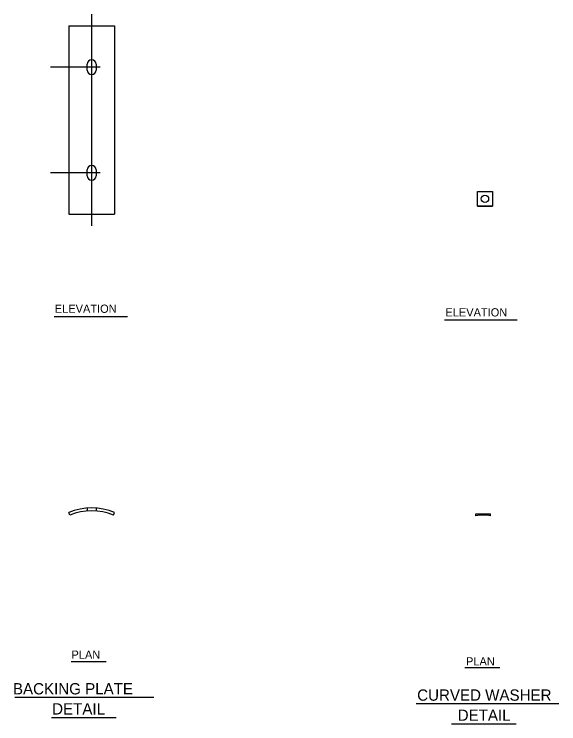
# Model space of a CAD drawing. Extents: x -8.08 to -0.71, y 526.73 to 533.59.
# Drawn here: x -4.57 to -0.71, y 528.34 to 533.37 of the extents above; entities that cross this region are included whole.
import ezdxf

# ---------------------------------------------------------------- set-up
doc = ezdxf.new("R2010")
doc.units = 0
doc.layers.add('es_DETAIL', color=7, linetype='Continuous')
doc.layers.add('es_NO-PLOT', color=7, linetype='Continuous')

msp = doc.modelspace()

# ---------------------------------------------------------------- linework, layer by layer
at = {"layer": 'es_DETAIL'}
for p, q in [((-4.0175, 531.868), (-4.0175, 533.368)), ((-4.1802, 533.2846), (-3.8548, 533.2846)), ((-4.1802, 533.2846), (-4.1802, 531.9513)), ((-3.8548, 533.2846), (-3.8548, 531.9513)), ((-4.0488, 532.9721), (-4.0488, 533.0138)), ((-3.9863, 533.0138), (-3.9863, 532.9721)), ((-3.9564, 532.993), (-4.3089, 532.993)), ((-4.0488, 532.2221), (-4.0488, 532.2638)), ((-3.9863, 532.2638), (-3.9863, 532.2221)), ((-3.9564, 532.243), (-4.3089, 532.243)), ((-1.2838, 532.1111), (-1.1797, 532.1111)), ((-1.2838, 532.0069), (-1.1797, 532.0069)), ((-4.1802, 531.9513), (-3.8548, 531.9513)), ((-4.0488, 529.8674), (-4.0488, 529.8465)), ((-3.9863, 529.8674), (-3.9863, 529.8465)), ((-4.1724, 529.8178), (-4.1802, 529.8371)), ((-3.8626, 529.8178), (-3.8548, 529.8371)), ((-1.2963, 529.8132), (-1.2963, 529.8282)), ((-1.2963, 529.8282), (-1.1922, 529.8282)), ((-1.2703, 529.8282), (-1.2703, 529.8167)), ((-1.2182, 529.8282), (-1.2182, 529.8167)), ((-1.1922, 529.8132), (-1.1922, 529.8282))]:
    msp.add_line(p, q, dxfattribs=at)
msp.add_lwpolyline([(-1.2838, 532.1111), (-1.1797, 532.1111), (-1.1797, 532.0069), (-1.2838, 532.0069)], close=True, dxfattribs=at)
msp.add_circle((-1.2318, 532.059), 0.026, dxfattribs=at)
for centre, radius, start, end in [((-4.0175, 533.0138), 0.0312, 0, 180), ((-4.0175, 532.9721), 0.0312, 180, 0), ((-4.0175, 532.2638), 0.0312, 0, 180), ((-4.0175, 532.2221), 0.0312, 180, 0), ((-4.0175, 529.431), 0.4375, 68.173, 111.827), ((-4.0175, 529.431), 0.4167, 68.173, 111.827), ((-1.2442, 529.5216), 0.2963, 79.8744, 100.1256)]:
    msp.add_arc(centre, radius, start, end, dxfattribs=at)
at = {"layer": 'es_NO-PLOT'}
for p, q in [((-4.2829, 531.225), (-3.7631, 531.225)), ((-1.5185, 531.2028), (-1.005, 531.2028)), ((-4.1638, 528.7817), (-3.9142, 528.7817)), ((-1.3734, 528.7371), (-1.127, 528.7371)), ((-4.561, 528.5285), (-3.5766, 528.5285)), ((-1.7204, 528.4824), (-0.709, 528.4824)), ((-4.3015, 528.3837), (-3.8436, 528.3837)), ((-1.4685, 528.3391), (-1.0106, 528.3391))]:
    msp.add_line(p, q, dxfattribs=at)

# ---------------------------------------------------------------- texts
for s, height, p in [('ELEVATION', 0.05833, (-4.2785, 531.2516)), ('ELEVATION', 0.05833, (-1.512, 531.2258)), ('PLAN', 0.05833, (-4.1605, 528.7997)), ('PLAN', 0.05833, (-1.3663, 528.7528)), ('BACKING PLATE ', 0.08001, (-4.575, 528.5475)), ('CURVED WASHER ', 0.08001, (-1.7119, 528.5028)), ('DETAIL ', 0.08001, (-4.2975, 528.405)), ('DETAIL ', 0.08001, (-1.425, 528.3603))]:
    msp.add_text(s, height=height, dxfattribs=at).set_placement(p)

doc.saveas('drawing.dxf')
